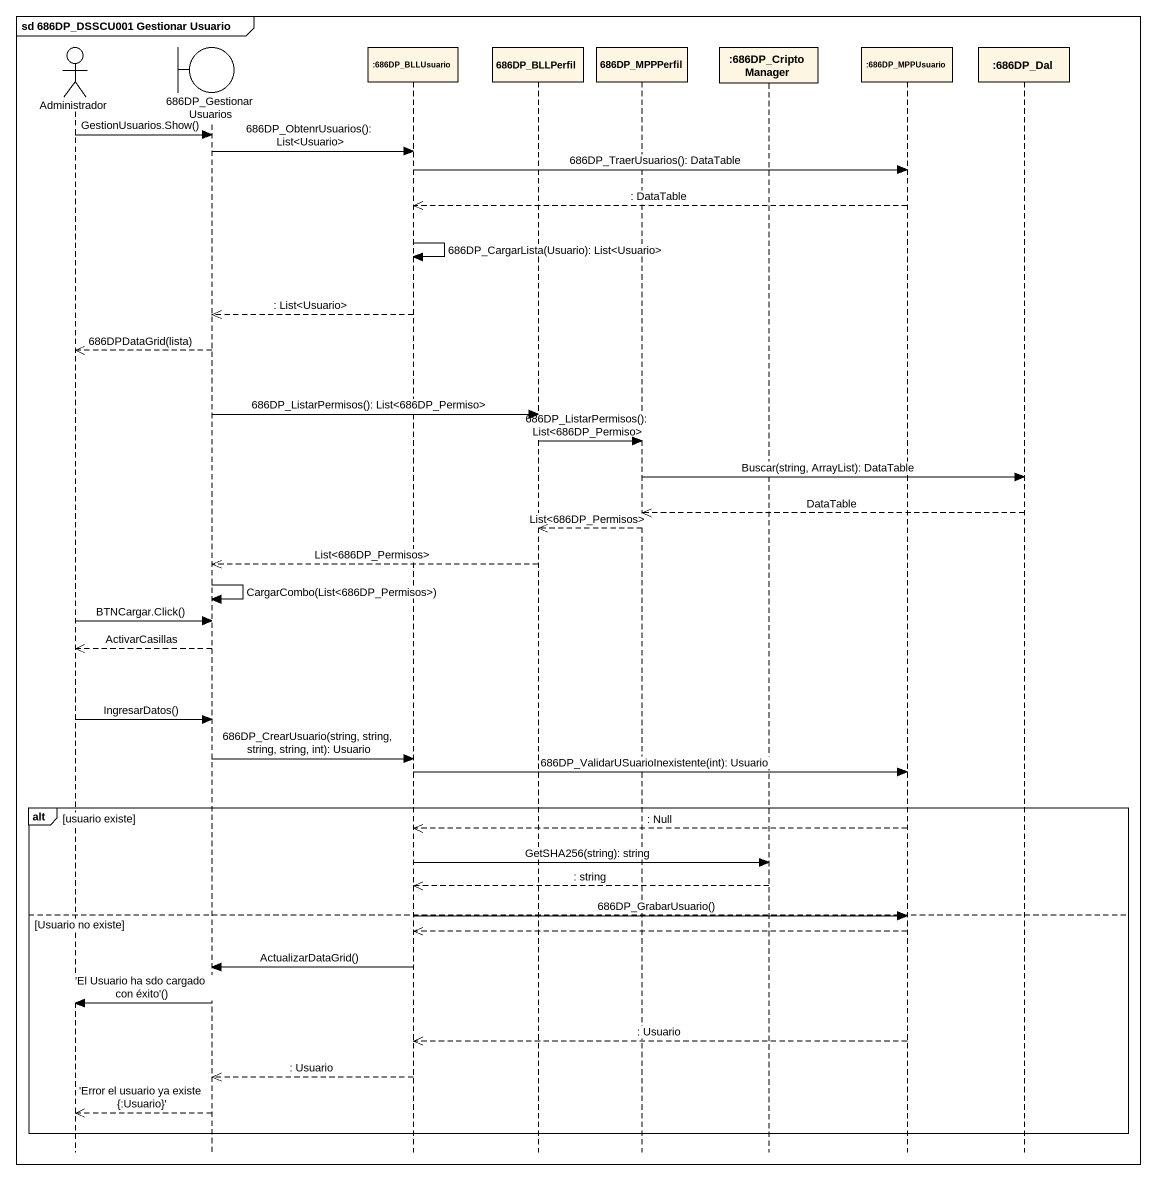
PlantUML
@startuml
mainframe sd 686DP_DSSCU001 Gestionar Usuario
hide footbox
actor Administrador
boundary "686DP_Gestionar Usuarios" as b686DP_Gestionar_Usuarios
participant ":686DP_BLLUsuario" as o686DP_BLLUsuario
participant "686DP_BLLPerfil" as c686DP_BLLPerfil
participant "686DP_MPPPerfil" as c686DP_MPPPerfil
participant ":686DP_CriptoManager" as o686DP_CriptoManager
participant ":686DP_MPPUsuario" as o686DP_MPPUsuario
participant ":686DP_Dal" as o686DP_Dal

Administrador -> b686DP_Gestionar_Usuarios : GestionUsuarios.Show()
b686DP_Gestionar_Usuarios -> o686DP_BLLUsuario : 686DP_ObtenrUsuarios(): List<Usuario>
o686DP_BLLUsuario -> o686DP_MPPUsuario : 686DP_TraerUsuarios(): DataTable
o686DP_MPPUsuario -->> o686DP_BLLUsuario : : DataTable
o686DP_BLLUsuario -> o686DP_BLLUsuario : 686DP_CargarLista(Usuario): List<Usuario>
o686DP_BLLUsuario -->> b686DP_Gestionar_Usuarios : : List<Usuario>
b686DP_Gestionar_Usuarios -->> Administrador : 686DPDataGrid(lista)
b686DP_Gestionar_Usuarios -> c686DP_BLLPerfil : 686DP_ListarPermisos(): List<686DP_Permiso>
c686DP_BLLPerfil -> c686DP_MPPPerfil : 686DP_ListarPermisos(): List<686DP_Permiso>
c686DP_MPPPerfil -> o686DP_Dal : Buscar(string, ArrayList): DataTable
o686DP_Dal -->> c686DP_MPPPerfil : DataTable
c686DP_MPPPerfil -->> c686DP_BLLPerfil : List<686DP_Permisos>
c686DP_BLLPerfil -->> b686DP_Gestionar_Usuarios : List<686DP_Permisos>
b686DP_Gestionar_Usuarios -> b686DP_Gestionar_Usuarios : CargarCombo(List<686DP_Permisos>)
Administrador -> b686DP_Gestionar_Usuarios : BTNCargar.Click()
b686DP_Gestionar_Usuarios -->> Administrador : ActivarCasillas
Administrador -> b686DP_Gestionar_Usuarios : IngresarDatos()
b686DP_Gestionar_Usuarios -> o686DP_BLLUsuario : 686DP_CrearUsuario(string, string, string, string, int): Usuario
o686DP_BLLUsuario -> o686DP_MPPUsuario : 686DP_ValidarUSuarioInexistente(int): Usuario
alt usuario existe
  o686DP_MPPUsuario -->> o686DP_BLLUsuario : : Null
  o686DP_BLLUsuario -> o686DP_CriptoManager : GetSHA256(string): string
  o686DP_CriptoManager -->> o686DP_BLLUsuario : : string
else Usuario no existe
  o686DP_BLLUsuario -> o686DP_MPPUsuario : 686DP_GrabarUsuario()
  o686DP_MPPUsuario -->> o686DP_BLLUsuario
  o686DP_BLLUsuario -> b686DP_Gestionar_Usuarios : ActualizarDataGrid()
  b686DP_Gestionar_Usuarios -> Administrador : 'El Usuario ha sdo cargado con éxito'()
  o686DP_MPPUsuario -->> o686DP_BLLUsuario : : Usuario
  o686DP_BLLUsuario -->> b686DP_Gestionar_Usuarios : : Usuario
  b686DP_Gestionar_Usuarios -->> Administrador : 'Error el usuario ya existe {:Usuario}'
end
@enduml
